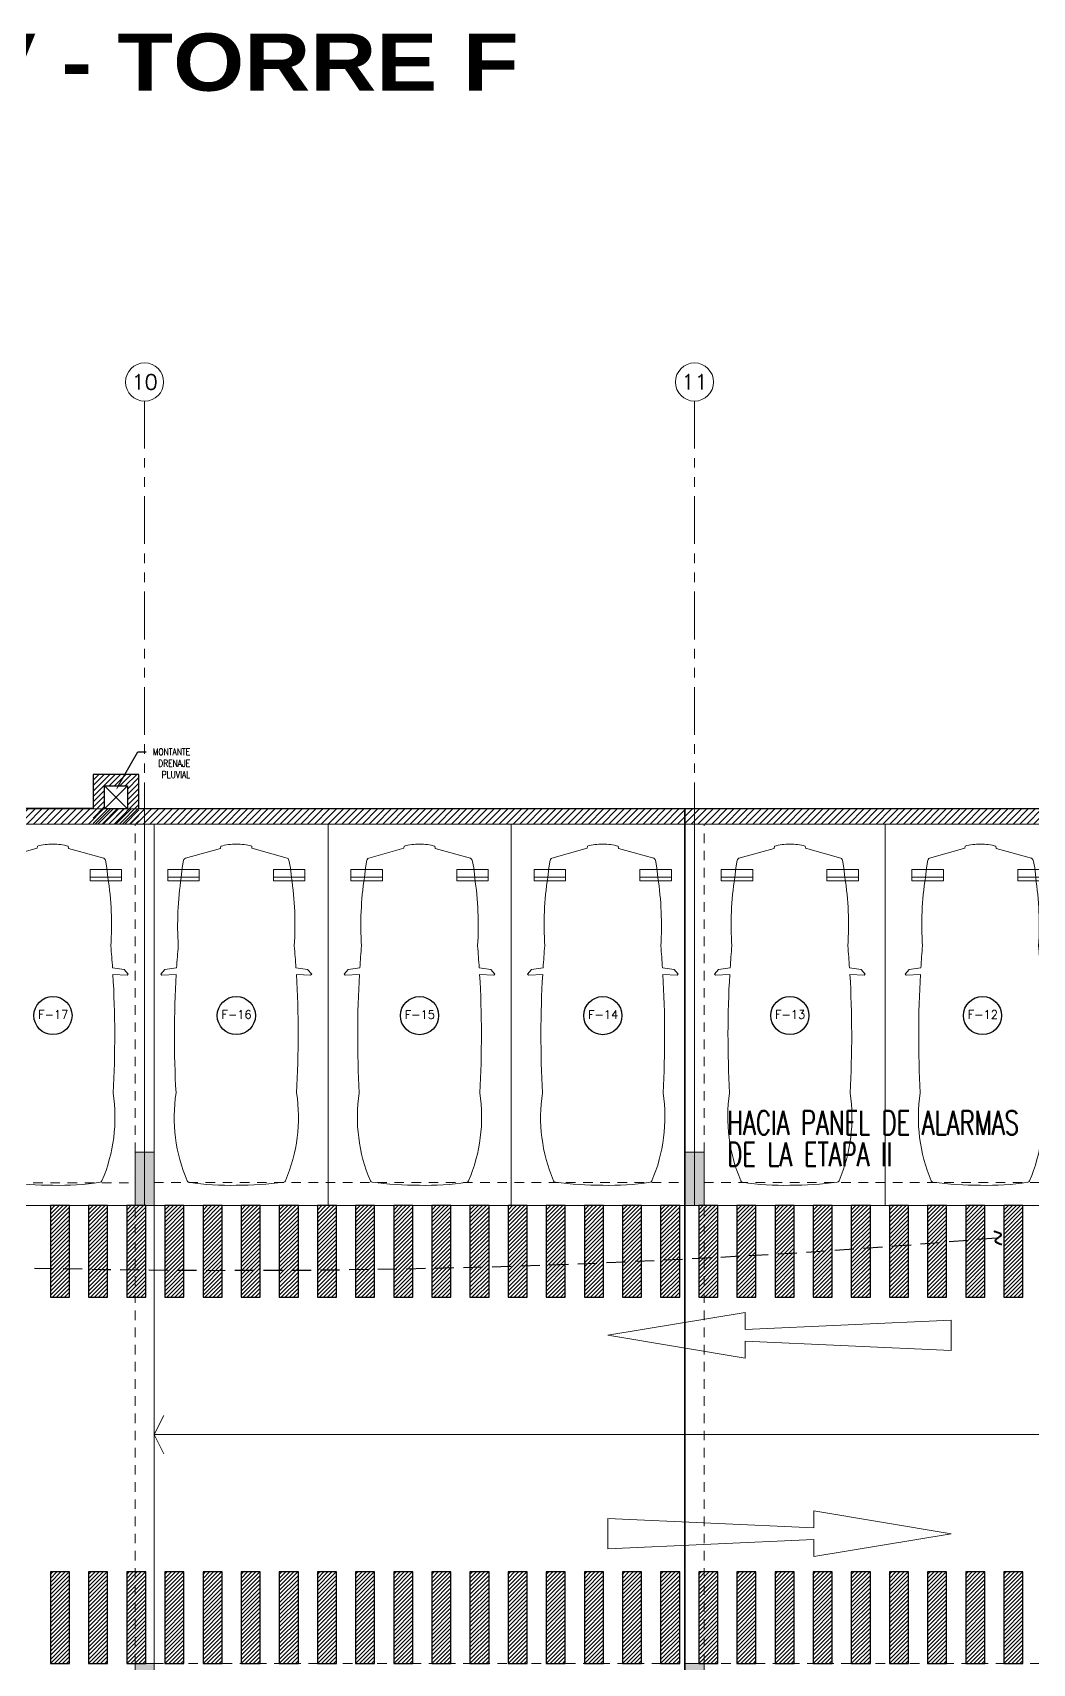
# Model space of a CAD drawing. Header units: millimetres. Extents: x 226317 to 226469, y 8188100 to 8188260.
# Drawn here: x 226401.59 to 226414.7, y 8188196.91 to 8188218.28 of the extents above; entities that cross this region are included whole.
import ezdxf
from ezdxf import colors
from ezdxf.entities.mleader import LeaderData, LeaderLine
from ezdxf.enums import TextEntityAlignment as Align
from ezdxf.math import Vec2, Vec3

# ---------------------------------------------------------------- set-up
doc = ezdxf.new("R2010")
doc.units = ezdxf.units.MM
for name, pattern in [('DASHED', [0.75, 0.5, -0.25]), ('HIDDEN2', [0.1875, 0.125, -0.0625]), ('IMPORT-RAYABARRA', [0.85, 0.3, -0.3, 0, -0.25]), ('PHANTOM', [2.5, 1.25, -0.25, 0.25, -0.25, 0.25, -0.25]), ('PHANTOM2', [1.25, 0.625, -0.125, 0.125, -0.125, 0.125, -0.125])]:
    doc.linetypes.add(name, pattern=pattern)
for name, color, linetype in [('A-COTAS INT', 8, 'Continuous'), ('A-EJES', 8, 'PHANTOM'), ('A-ESTRUCTURA-HATCH', 8, 'Continuous'), ('A-ESTRUCTURA-MUROS', 8, 'Continuous'), ('A-ESTRUCTURA-VIGAS', 8, 'HIDDEN2'), ('A-LINEAS', 8, 'Continuous'), ('A-MOBILIARIO', 8, 'Continuous'), ('A-NUMERO ESTAC', 8, 'Continuous'), ('A-PROYECCIONES', 8, 'HIDDEN2'), ('A-TEXTO-INDICACIONES', 8, 'Continuous'), ('CIRCULACION PEATONAL', 8, 'Continuous'), ('MQ.TUBERÍA PVC 20mmø', 3, 'IMPORT-RAYABARRA'), ('MURO CF 120', 8, 'Continuous'), ('MURO CF 60', 8, 'Continuous')]:
    doc.layers.add(name, color=color, linetype=linetype)
for name, color, linetype, lineweight in [('A-ESTRUCTURA-PLACAS', 8, 'Continuous', 35), ('A-MUROS', 8, 'Continuous', 30), ('MQ.CORTE', 8, 'Continuous', 40), ('MQ.TEXTO GENERAL', 8, 'Continuous', 40)]:
    doc.layers.add(name, color=color, linetype=linetype, lineweight=lineweight)
doc.layers.add('A-ETAPAS', color=8, linetype='Continuous', lineweight=35, plot=False)
doc.layers.add('A-ÁREA COMÚN', color=8, linetype='Continuous', plot=False)
doc.styles.add('MQTEXTO', font='romans.shx')
doc.styles.add('R160-75', font='ariblk.ttf', dxfattribs={"height": 0.6})
doc.styles.add('ROMANS', font='ROMANS.shx', dxfattribs={"oblique": 10})
doc.styles.add('TXT_COTAS', font='romans.shx', dxfattribs={"width": 0.8})
pattern_1 = [(45, (47.750368, 0), (-0.0265165, 0.0265165), [])]
pattern_2 = [(45, (48.250368, 0), (-0.0265165, 0.0265165), [])]
pattern_3 = [(45, (48.750368, 0), (-0.0265165, 0.0265165), [])]
pattern_4 = [(45, (49.250368, 0), (-0.0265165, 0.0265165), [])]
pattern_5 = [(45, (49.750368, 0), (-0.0265165, 0.0265165), [])]
pattern_6 = [(45, (50.250368, 0), (-0.0265165, 0.0265165), [])]
pattern_7 = [(45, (50.750368, 0), (-0.0265165, 0.0265165), [])]
pattern_8 = [(45, (51.250368, 0), (-0.0265165, 0.0265165), [])]
pattern_9 = [(45, (51.750368, 0), (-0.0265165, 0.0265165), [])]
pattern_10 = [(45, (52.250368, 0), (-0.0265165, 0.0265165), [])]
pattern_11 = [(45, (52.750368, 0), (-0.0265165, 0.0265165), [])]
pattern_12 = [(45, (53.250368, 0), (-0.0265165, 0.0265165), [])]
pattern_13 = [(45, (53.750368, 0), (-0.0265165, 0.0265165), [])]
pattern_14 = [(45, (54.250368, 0), (-0.0265165, 0.0265165), [])]
pattern_15 = [(45, (54.750368, 0), (-0.0265165, 0.0265165), [])]
pattern_16 = [(45, (55.250368, 0), (-0.0265165, 0.0265165), [])]
pattern_17 = [(45, (55.750368, 0), (-0.0265165, 0.0265165), [])]
pattern_18 = [(45, (56.250368, 0), (-0.0265165, 0.0265165), [])]
pattern_19 = [(45, (56.750368, 0), (-0.0265165, 0.0265165), [])]
pattern_20 = [(45, (57.250368, 0), (-0.0265165, 0.0265165), [])]
pattern_21 = [(45, (57.750368, 0), (-0.0265165, 0.0265165), [])]
pattern_22 = [(45, (58.250368, 0), (-0.0265165, 0.0265165), [])]
pattern_23 = [(45, (58.750368, 0), (-0.0265165, 0.0265165), [])]
pattern_24 = [(45, (59.250368, 0), (-0.0265165, 0.0265165), [])]
pattern_25 = [(45, (59.750368, 0), (-0.0265165, 0.0265165), [])]
pattern_26 = [(45, (60.250368, 0), (-0.0265165, 0.0265165), [])]

# ---------------------------------------------------------------- blocks, each defined once
blk = doc.blocks.new('CORTE 125')
at = {"layer": 'MQ.CORTE'}
blk.add_open_spline([(0.051, -0.094), (0.051, -0.094), (-0.136, -0.032), (0.142, 0.037), (-0.049, 0.079), (-0.049, 0.079), (-0.049, 0.079)], degree=3, knots=[0.0293121, 0.0293121, 0.0293121, 0.0293121, 0.116982, 0.3301937, 0.4310679, 0.4444302, 0.4444302, 0.4444302, 0.4444302], dxfattribs=at)
blk = doc.blocks.new('EST P1')
at = {"layer": 'A-ESTRUCTURA-HATCH', "lineweight": 0}
h = blk.add_hatch(dxfattribs=at)
h.set_pattern_fill('ANSI31', color=8, scale=0.02)
h.set_pattern_definition([(45, (-226392.07709, -8188203.05961), (-0.04490128060535, 0.04490128060535), [])])
h.paths.add_polyline_path([(-3.61, 5.05), (-3.61, 4.85), (-44.785, 4.85), (-44.785, -0.15), (-46.99, -0.15), (-46.99, -11.15), (-3.61, -11.15), (-3.61, -11.4), (-47.24, -11.4), (-47.24, 0.15), (-45.035, 0.15), (-45.035, 5.05)])
h.paths.add_polyline_path([(5.876, 4.85), (5.876, 5.05), (35.53, 5.05), (35.53, 4.85)])
h.paths.add_polyline_path([(47.915, 5.05), (35.58, 5.05), (35.58, 4.85), (47.915, 4.85)])
h.paths.add_polyline_path([(51.865, 4.85), (53.376, 4.85), (53.376, 5.05), (51.865, 5.05)])
edge = h.paths.add_edge_path()
edge.add_arc((63.301, -0.15), 9.7, 360, 540)
edge.add_line((53.601, -0.15), (53.801, -0.15))
edge.add_arc((63.301, -0.15), 9.5, 0.9047, 180, ccw=False)
edge.add_line((72.799, 0), (70.351, 0))
edge.add_line((70.351, 0), (70.351, -0.15))
edge.add_line((70.351, -0.15), (73.001, -0.15))
edge = h.paths.add_edge_path(flags=0)
edge.add_arc((63.301, -0.15), 3.3, 0.0009, 49.9947)
edge.add_line((65.422, 2.378), (65.422, -0.15))
edge.add_line((65.422, -0.15), (65.272, -0.15))
edge.add_line((65.272, -0.15), (65.272, 2.496))
edge.add_arc((63.301, -0.15), 3.3, 53.3166, 180)
edge.add_line((60.001, -0.15), (59.801, -0.15))
edge.add_arc((63.301, -0.15), 3.5, 2.4574, 179.9999, ccw=False)
edge.add_line((66.797, 0), (69.451, 0))
edge.add_line((69.451, 0), (69.451, -0.15))
edge.add_line((69.451, -0.15), (66.601, -0.15))
h.paths.add_polyline_path([(-3.56, -11.15), (35.53, -11.15), (35.53, -11.4), (-3.56, -11.4)])
h.paths.add_polyline_path([(35.58, -11.15), (71.88, -11.15), (71.88, -11.4), (35.58, -11.4)])
h = blk.add_hatch(color=8, dxfattribs=at)
h.dxf.hatch_style = 1
h.paths.add_polyline_path([(51.865, 5.05), (47.915, 5.05), (47.915, -0.15), (50.25, -0.15), (50.25, 0), (48.065, 0), (48.065, 2.05), (51.865, 2.05), (51.865, 2.2), (48.065, 2.2), (48.065, 4.85), (51.715, 4.85), (51.715, 3.2), (51.865, 3.2)])
h.paths.add_polyline_path([(1.925, -0.151), (-0.175, -0.151), (-0.175, 4.85), (-3.56, 4.85), (-3.56, 5.05), (3.775, 5.05), (3.775, 1.9), (3.625, 1.9), (3.625, 4.85), (-0.025, 4.85), (-0.025, 2.2), (1.925, 2.2), (1.925, 2.05), (-0.025, 2.05), (-0.025, 0), (1.925, -0.001)])
h.paths.add_polyline_path([(71.63, -6.15), (71.88, -6.15), (71.88, -6.85), (71.63, -6.85)])
h.paths.add_polyline_path([(64.42, -6.15), (64.67, -6.15), (64.67, -6.85), (64.42, -6.85)])
h.paths.add_polyline_path([(57.21, -6.15), (57.46, -6.15), (57.46, -6.85), (57.21, -6.85)])
h.paths.add_polyline_path([(50, -6.15), (50.25, -6.15), (50.25, -6.85), (50, -6.85)])
h.paths.add_polyline_path([(42.79, -6.15), (43.04, -6.15), (43.04, -6.85), (42.79, -6.85)])
h.paths.add_polyline_path([(42.79, 0.55), (43.04, 0.55), (43.04, -0.15), (42.79, -0.15)])
h.paths.add_polyline_path([(35.58, -6.15), (35.83, -6.15), (35.83, -6.85), (35.58, -6.85)])
h.paths.add_polyline_path([(35.58, 0.55), (35.83, 0.55), (35.83, -0.15), (35.58, -0.15)])
h.paths.add_polyline_path([(35.28, -6.15), (35.53, -6.15), (35.53, -6.85), (35.28, -6.85)])
h.paths.add_polyline_path([(35.28, 0.55), (35.53, 0.55), (35.53, -0.15), (35.28, -0.15)])
h.paths.add_polyline_path([(30.28, -6.15), (30.53, -6.15), (30.53, -6.85), (30.28, -6.85)])
h.paths.add_polyline_path([(30.28, 0.55), (30.53, 0.55), (30.53, -0.15), (30.28, -0.15)])
h.paths.add_polyline_path([(23.07, -6.15), (23.32, -6.15), (23.32, -6.85), (23.07, -6.85)])
h.paths.add_polyline_path([(23.07, 0.55), (23.32, 0.55), (23.32, -0.15), (23.07, -0.15)])
h.paths.add_polyline_path([(18.07, -6.15), (18.32, -6.15), (18.32, -6.85), (18.07, -6.85)])
h.paths.add_polyline_path([(18.07, 0.55), (18.32, 0.55), (18.32, -0.15), (18.07, -0.15)])
h.paths.add_polyline_path([(10.86, -6.15), (11.11, -6.15), (11.11, -6.85), (10.86, -6.85)])
h.paths.add_polyline_path([(10.86, 0.55), (11.11, 0.55), (11.11, -0.15), (10.86, -0.15)])
h.paths.add_polyline_path([(3.65, -6.15), (3.9, -6.15), (3.9, -6.85), (3.65, -6.85)])
h.paths.add_polyline_path([(3.6, 0.55), (3.9, 0.55), (3.9, -0.15), (3.6, -0.15)])
h.paths.add_polyline_path([(-3.56, -6.15), (-3.31, -6.15), (-3.31, -6.85), (-3.56, -6.85)])
h.paths.add_polyline_path([(-3.56, 0.55), (-3.31, 0.55), (-3.31, -0.15), (-3.56, -0.15)])
h.paths.add_polyline_path([(-3.86, -6.15), (-3.61, -6.15), (-3.61, -6.85), (-3.86, -6.85)])
h.paths.add_polyline_path([(-3.86, 0.55), (-3.61, 0.55), (-3.61, -0.15), (-3.86, -0.15)])
h.paths.add_polyline_path([(-11.07, -6.15), (-10.82, -6.15), (-10.82, -6.85), (-11.07, -6.85)])
h.paths.add_polyline_path([(-11.07, 0.55), (-10.82, 0.55), (-10.82, -0.15), (-11.07, -0.15)])
h.paths.add_polyline_path([(-18.28, -6.15), (-18.03, -6.15), (-18.03, -6.85), (-18.28, -6.85)])
h.paths.add_polyline_path([(-18.28, 0.55), (-18.03, 0.55), (-18.03, -0.15), (-18.28, -0.15)])
h.paths.add_polyline_path([(-25.49, -6.15), (-25.24, -6.15), (-25.24, -6.85), (-25.49, -6.85)])
h.paths.add_polyline_path([(-25.49, 0.55), (-25.24, 0.55), (-25.24, -0.15), (-25.49, -0.15)])
h.paths.add_polyline_path([(-32.7, -6.15), (-32.45, -6.15), (-32.45, -6.85), (-32.7, -6.85)])
h.paths.add_polyline_path([(-32.7, 0.55), (-32.45, 0.55), (-32.45, -0.15), (-32.7, -0.15)])
h.paths.add_polyline_path([(-39.91, -6.15), (-39.66, -6.15), (-39.66, -6.85), (-39.91, -6.85)])
h.paths.add_polyline_path([(-39.91, 0.55), (-39.66, 0.55), (-39.66, -0.15), (-39.91, -0.15)])
at = {"layer": 'A-ESTRUCTURA-MUROS', "color": 8, "lineweight": 0}
blk.add_lwpolyline([(5.876, 4.85), (5.876, 5.05), (35.53, 5.05), (35.53, 4.85), (5.876, 4.85)], close=True, dxfattribs=at)
at = {"layer": 'A-ESTRUCTURA-PLACAS', "color": 8, "lineweight": 0}
for points in [[(10.86, 0.55), (11.11, 0.55), (11.11, -0.15), (10.86, -0.15)], [(18.07, 0.55), (18.32, 0.55), (18.32, -0.15), (18.07, -0.15)], [(10.86, -6.15), (11.11, -6.15), (11.11, -6.85), (10.86, -6.85)], [(18.07, -6.15), (18.32, -6.15), (18.32, -6.85), (18.07, -6.85)]]:
    blk.add_lwpolyline(points, close=True, dxfattribs=at)
at = {"layer": 'A-ESTRUCTURA-VIGAS', "color": 8, "lineweight": 0}
for points in [[(10.86, 0.55), (10.86, 4.85)], [(11.11, 0.55), (11.11, 4.85)], [(18.07, 0.55), (18.07, 4.85)], [(18.32, 0.55), (18.32, 4.85)], [(3.901, 0.149), (10.86, 0.149)], [(11.11, 0.15), (18.07, 0.15)], [(18.32, 0.15), (23.07, 0.15)], [(3.901, -0.151), (10.86, -0.151)], [(10.86, -6.15), (10.86, -0.15)], [(11.11, -6.15), (11.11, -0.15)], [(11.11, -0.15), (18.07, -0.15)], [(18.07, -6.15), (18.07, -0.15)], [(18.32, -6.15), (18.32, -0.15)], [(18.32, -0.15), (23.07, -0.15)], [(11.11, -6.15), (18.07, -6.15)], [(18.32, -6.15), (23.07, -6.15)]]:
    blk.add_lwpolyline(points, dxfattribs=at)
blk = doc.blocks.new('*U21')
at = {"layer": 'CIRCULACION PEATONAL'}
h = blk.add_hatch(dxfattribs=at)
h.set_pattern_fill('ANSI31', color=256, scale=0.3)
h.set_pattern_definition(pattern_1)
h.paths.add_polyline_path([(48.047, 0.228), (47.797, 0.228), (47.797, -0.972), (48.047, -0.972)])
h = blk.add_hatch(dxfattribs=at)
h.set_pattern_fill('ANSI31', color=256, scale=0.3)
h.set_pattern_definition(pattern_2)
h.paths.add_polyline_path([(48.547, 0.228), (48.297, 0.228), (48.297, -0.972), (48.547, -0.972)])
h = blk.add_hatch(dxfattribs=at)
h.set_pattern_fill('ANSI31', color=256, scale=0.3)
h.set_pattern_definition(pattern_3)
h.paths.add_polyline_path([(49.047, 0.228), (48.797, 0.228), (48.797, -0.972), (49.047, -0.972)])
h = blk.add_hatch(dxfattribs=at)
h.set_pattern_fill('ANSI31', color=256, scale=0.3)
h.set_pattern_definition(pattern_4)
h.paths.add_polyline_path([(49.547, 0.228), (49.297, 0.228), (49.297, -0.972), (49.547, -0.972)])
h = blk.add_hatch(dxfattribs=at)
h.set_pattern_fill('ANSI31', color=256, scale=0.3)
h.set_pattern_definition(pattern_5)
h.paths.add_polyline_path([(50.047, 0.228), (49.797, 0.228), (49.797, -0.972), (50.047, -0.972)])
h = blk.add_hatch(dxfattribs=at)
h.set_pattern_fill('ANSI31', color=256, scale=0.3)
h.set_pattern_definition(pattern_6)
h.paths.add_polyline_path([(50.547, 0.228), (50.297, 0.228), (50.297, -0.972), (50.547, -0.972)])
h = blk.add_hatch(dxfattribs=at)
h.set_pattern_fill('ANSI31', color=256, scale=0.3)
h.set_pattern_definition(pattern_7)
h.paths.add_polyline_path([(51.047, 0.228), (50.797, 0.228), (50.797, -0.972), (51.047, -0.972)])
h = blk.add_hatch(dxfattribs=at)
h.set_pattern_fill('ANSI31', color=256, scale=0.3)
h.set_pattern_definition(pattern_8)
h.paths.add_polyline_path([(51.547, 0.228), (51.297, 0.228), (51.297, -0.972), (51.547, -0.972)])
h = blk.add_hatch(dxfattribs=at)
h.set_pattern_fill('ANSI31', color=256, scale=0.3)
h.set_pattern_definition(pattern_9)
h.paths.add_polyline_path([(52.047, 0.228), (51.797, 0.228), (51.797, -0.972), (52.047, -0.972)])
h = blk.add_hatch(dxfattribs=at)
h.set_pattern_fill('ANSI31', color=256, scale=0.3)
h.set_pattern_definition(pattern_10)
h.paths.add_polyline_path([(52.547, 0.228), (52.297, 0.228), (52.297, -0.972), (52.547, -0.972)])
h = blk.add_hatch(dxfattribs=at)
h.set_pattern_fill('ANSI31', color=256, scale=0.3)
h.set_pattern_definition(pattern_11)
h.paths.add_polyline_path([(53.047, 0.228), (52.797, 0.228), (52.797, -0.972), (53.047, -0.972)])
h = blk.add_hatch(dxfattribs=at)
h.set_pattern_fill('ANSI31', color=256, scale=0.3)
h.set_pattern_definition(pattern_12)
h.paths.add_polyline_path([(53.547, 0.228), (53.297, 0.228), (53.297, -0.972), (53.547, -0.972)])
h = blk.add_hatch(dxfattribs=at)
h.set_pattern_fill('ANSI31', color=256, scale=0.3)
h.set_pattern_definition(pattern_13)
h.paths.add_polyline_path([(54.047, 0.228), (53.797, 0.228), (53.797, -0.972), (54.047, -0.972)])
h = blk.add_hatch(dxfattribs=at)
h.set_pattern_fill('ANSI31', color=256, scale=0.3)
h.set_pattern_definition(pattern_14)
h.paths.add_polyline_path([(54.547, 0.228), (54.297, 0.228), (54.297, -0.972), (54.547, -0.972)])
h = blk.add_hatch(dxfattribs=at)
h.set_pattern_fill('ANSI31', color=256, scale=0.3)
h.set_pattern_definition(pattern_15)
h.paths.add_polyline_path([(55.047, 0.228), (54.797, 0.228), (54.797, -0.972), (55.047, -0.972)])
h = blk.add_hatch(dxfattribs=at)
h.set_pattern_fill('ANSI31', color=256, scale=0.3)
h.set_pattern_definition(pattern_16)
h.paths.add_polyline_path([(55.547, 0.228), (55.297, 0.228), (55.297, -0.972), (55.547, -0.972)])
h = blk.add_hatch(dxfattribs=at)
h.set_pattern_fill('ANSI31', color=256, scale=0.3)
h.set_pattern_definition(pattern_17)
h.paths.add_polyline_path([(56.047, 0.228), (55.797, 0.228), (55.797, -0.972), (56.047, -0.972)])
h = blk.add_hatch(dxfattribs=at)
h.set_pattern_fill('ANSI31', color=256, scale=0.3)
h.set_pattern_definition(pattern_18)
h.paths.add_polyline_path([(56.547, 0.228), (56.297, 0.228), (56.297, -0.972), (56.547, -0.972)])
h = blk.add_hatch(dxfattribs=at)
h.set_pattern_fill('ANSI31', color=256, scale=0.3)
h.set_pattern_definition(pattern_19)
h.paths.add_polyline_path([(57.047, 0.228), (56.797, 0.228), (56.797, -0.972), (57.047, -0.972)])
h = blk.add_hatch(dxfattribs=at)
h.set_pattern_fill('ANSI31', color=256, scale=0.3)
h.set_pattern_definition(pattern_20)
h.paths.add_polyline_path([(57.547, 0.228), (57.297, 0.228), (57.297, -0.972), (57.547, -0.972)])
h = blk.add_hatch(dxfattribs=at)
h.set_pattern_fill('ANSI31', color=256, scale=0.3)
h.set_pattern_definition(pattern_21)
h.paths.add_polyline_path([(58.047, 0.228), (57.797, 0.228), (57.797, -0.972), (58.047, -0.972)])
h = blk.add_hatch(dxfattribs=at)
h.set_pattern_fill('ANSI31', color=256, scale=0.3)
h.set_pattern_definition(pattern_22)
h.paths.add_polyline_path([(58.547, 0.228), (58.297, 0.228), (58.297, -0.972), (58.547, -0.972)])
h = blk.add_hatch(dxfattribs=at)
h.set_pattern_fill('ANSI31', color=256, scale=0.3)
h.set_pattern_definition(pattern_23)
h.paths.add_polyline_path([(59.047, 0.228), (58.797, 0.228), (58.797, -0.972), (59.047, -0.972)])
h = blk.add_hatch(dxfattribs=at)
h.set_pattern_fill('ANSI31', color=256, scale=0.3)
h.set_pattern_definition(pattern_24)
h.paths.add_polyline_path([(59.547, 0.228), (59.297, 0.228), (59.297, -0.972), (59.547, -0.972)])
h = blk.add_hatch(dxfattribs=at)
h.set_pattern_fill('ANSI31', color=256, scale=0.3)
h.set_pattern_definition(pattern_25)
h.paths.add_polyline_path([(60.047, 0.228), (59.797, 0.228), (59.797, -0.972), (60.047, -0.972)])
h = blk.add_hatch(dxfattribs=at)
h.set_pattern_fill('ANSI31', color=256, scale=0.3)
h.set_pattern_definition(pattern_26)
h.paths.add_polyline_path([(60.547, 0.228), (60.297, 0.228), (60.297, -0.972), (60.547, -0.972)])
for points in [[(47.797, -0.972), (48.047, -0.972), (48.047, 0.228), (47.797, 0.228)], [(48.297, -0.972), (48.547, -0.972), (48.547, 0.228), (48.297, 0.228)], [(48.797, -0.972), (49.047, -0.972), (49.047, 0.228), (48.797, 0.228)], [(49.297, -0.972), (49.547, -0.972), (49.547, 0.228), (49.297, 0.228)], [(49.797, -0.972), (50.047, -0.972), (50.047, 0.228), (49.797, 0.228)], [(50.297, -0.972), (50.547, -0.972), (50.547, 0.228), (50.297, 0.228)], [(50.797, -0.972), (51.047, -0.972), (51.047, 0.228), (50.797, 0.228)], [(51.297, -0.972), (51.547, -0.972), (51.547, 0.228), (51.297, 0.228)], [(51.797, -0.972), (52.047, -0.972), (52.047, 0.228), (51.797, 0.228)], [(52.297, -0.972), (52.547, -0.972), (52.547, 0.228), (52.297, 0.228)], [(52.797, -0.972), (53.047, -0.972), (53.047, 0.228), (52.797, 0.228)], [(53.297, -0.972), (53.547, -0.972), (53.547, 0.228), (53.297, 0.228)], [(53.797, -0.972), (54.047, -0.972), (54.047, 0.228), (53.797, 0.228)], [(54.297, -0.972), (54.547, -0.972), (54.547, 0.228), (54.297, 0.228)], [(54.797, -0.972), (55.047, -0.972), (55.047, 0.228), (54.797, 0.228)], [(55.297, -0.972), (55.547, -0.972), (55.547, 0.228), (55.297, 0.228)], [(55.797, -0.972), (56.047, -0.972), (56.047, 0.228), (55.797, 0.228)], [(56.297, -0.972), (56.547, -0.972), (56.547, 0.228), (56.297, 0.228)], [(56.797, -0.972), (57.047, -0.972), (57.047, 0.228), (56.797, 0.228)], [(57.297, -0.972), (57.547, -0.972), (57.547, 0.228), (57.297, 0.228)], [(57.797, -0.972), (58.047, -0.972), (58.047, 0.228), (57.797, 0.228)], [(58.297, -0.972), (58.547, -0.972), (58.547, 0.228), (58.297, 0.228)], [(58.797, -0.972), (59.047, -0.972), (59.047, 0.228), (58.797, 0.228)], [(59.297, -0.972), (59.547, -0.972), (59.547, 0.228), (59.297, 0.228)], [(59.797, -0.972), (60.047, -0.972), (60.047, 0.228), (59.797, 0.228)], [(60.297, -0.972), (60.547, -0.972), (60.547, 0.228), (60.297, 0.228)]]:
    blk.add_lwpolyline(points, close=True, dxfattribs=at)
blk = doc.blocks.new('*U22')
at = {"layer": 'CIRCULACION PEATONAL'}
h = blk.add_hatch(dxfattribs=at)
h.set_pattern_fill('ANSI31', color=256, scale=0.3)
h.set_pattern_definition(pattern_1)
h.paths.add_polyline_path([(48.047, 0.228), (47.797, 0.228), (47.797, -0.972), (48.047, -0.972)])
h = blk.add_hatch(dxfattribs=at)
h.set_pattern_fill('ANSI31', color=256, scale=0.3)
h.set_pattern_definition(pattern_2)
h.paths.add_polyline_path([(48.547, 0.228), (48.297, 0.228), (48.297, -0.972), (48.547, -0.972)])
h = blk.add_hatch(dxfattribs=at)
h.set_pattern_fill('ANSI31', color=256, scale=0.3)
h.set_pattern_definition(pattern_3)
h.paths.add_polyline_path([(49.047, 0.228), (48.797, 0.228), (48.797, -0.972), (49.047, -0.972)])
h = blk.add_hatch(dxfattribs=at)
h.set_pattern_fill('ANSI31', color=256, scale=0.3)
h.set_pattern_definition(pattern_4)
h.paths.add_polyline_path([(49.547, 0.228), (49.297, 0.228), (49.297, -0.972), (49.547, -0.972)])
h = blk.add_hatch(dxfattribs=at)
h.set_pattern_fill('ANSI31', color=256, scale=0.3)
h.set_pattern_definition(pattern_5)
h.paths.add_polyline_path([(50.047, 0.228), (49.797, 0.228), (49.797, -0.972), (50.047, -0.972)])
h = blk.add_hatch(dxfattribs=at)
h.set_pattern_fill('ANSI31', color=256, scale=0.3)
h.set_pattern_definition(pattern_6)
h.paths.add_polyline_path([(50.547, 0.228), (50.297, 0.228), (50.297, -0.972), (50.547, -0.972)])
h = blk.add_hatch(dxfattribs=at)
h.set_pattern_fill('ANSI31', color=256, scale=0.3)
h.set_pattern_definition(pattern_7)
h.paths.add_polyline_path([(51.047, 0.228), (50.797, 0.228), (50.797, -0.972), (51.047, -0.972)])
h = blk.add_hatch(dxfattribs=at)
h.set_pattern_fill('ANSI31', color=256, scale=0.3)
h.set_pattern_definition(pattern_8)
h.paths.add_polyline_path([(51.547, 0.228), (51.297, 0.228), (51.297, -0.972), (51.547, -0.972)])
h = blk.add_hatch(dxfattribs=at)
h.set_pattern_fill('ANSI31', color=256, scale=0.3)
h.set_pattern_definition(pattern_9)
h.paths.add_polyline_path([(52.047, 0.228), (51.797, 0.228), (51.797, -0.972), (52.047, -0.972)])
h = blk.add_hatch(dxfattribs=at)
h.set_pattern_fill('ANSI31', color=256, scale=0.3)
h.set_pattern_definition(pattern_10)
h.paths.add_polyline_path([(52.547, 0.228), (52.297, 0.228), (52.297, -0.972), (52.547, -0.972)])
h = blk.add_hatch(dxfattribs=at)
h.set_pattern_fill('ANSI31', color=256, scale=0.3)
h.set_pattern_definition(pattern_11)
h.paths.add_polyline_path([(53.047, 0.228), (52.797, 0.228), (52.797, -0.972), (53.047, -0.972)])
h = blk.add_hatch(dxfattribs=at)
h.set_pattern_fill('ANSI31', color=256, scale=0.3)
h.set_pattern_definition(pattern_12)
h.paths.add_polyline_path([(53.547, 0.228), (53.297, 0.228), (53.297, -0.972), (53.547, -0.972)])
h = blk.add_hatch(dxfattribs=at)
h.set_pattern_fill('ANSI31', color=256, scale=0.3)
h.set_pattern_definition(pattern_13)
h.paths.add_polyline_path([(54.047, 0.228), (53.797, 0.228), (53.797, -0.972), (54.047, -0.972)])
h = blk.add_hatch(dxfattribs=at)
h.set_pattern_fill('ANSI31', color=256, scale=0.3)
h.set_pattern_definition(pattern_14)
h.paths.add_polyline_path([(54.547, 0.228), (54.297, 0.228), (54.297, -0.972), (54.547, -0.972)])
h = blk.add_hatch(dxfattribs=at)
h.set_pattern_fill('ANSI31', color=256, scale=0.3)
h.set_pattern_definition(pattern_15)
h.paths.add_polyline_path([(55.047, 0.228), (54.797, 0.228), (54.797, -0.972), (55.047, -0.972)])
h = blk.add_hatch(dxfattribs=at)
h.set_pattern_fill('ANSI31', color=256, scale=0.3)
h.set_pattern_definition(pattern_16)
h.paths.add_polyline_path([(55.547, 0.228), (55.297, 0.228), (55.297, -0.972), (55.547, -0.972)])
h = blk.add_hatch(dxfattribs=at)
h.set_pattern_fill('ANSI31', color=256, scale=0.3)
h.set_pattern_definition(pattern_17)
h.paths.add_polyline_path([(56.047, 0.228), (55.797, 0.228), (55.797, -0.972), (56.047, -0.972)])
h = blk.add_hatch(dxfattribs=at)
h.set_pattern_fill('ANSI31', color=256, scale=0.3)
h.set_pattern_definition(pattern_18)
h.paths.add_polyline_path([(56.547, 0.228), (56.297, 0.228), (56.297, -0.972), (56.547, -0.972)])
h = blk.add_hatch(dxfattribs=at)
h.set_pattern_fill('ANSI31', color=256, scale=0.3)
h.set_pattern_definition(pattern_19)
h.paths.add_polyline_path([(57.047, 0.228), (56.797, 0.228), (56.797, -0.972), (57.047, -0.972)])
h = blk.add_hatch(dxfattribs=at)
h.set_pattern_fill('ANSI31', color=256, scale=0.3)
h.set_pattern_definition(pattern_20)
h.paths.add_polyline_path([(57.547, 0.228), (57.297, 0.228), (57.297, -0.972), (57.547, -0.972)])
h = blk.add_hatch(dxfattribs=at)
h.set_pattern_fill('ANSI31', color=256, scale=0.3)
h.set_pattern_definition(pattern_21)
h.paths.add_polyline_path([(58.047, 0.228), (57.797, 0.228), (57.797, -0.972), (58.047, -0.972)])
h = blk.add_hatch(dxfattribs=at)
h.set_pattern_fill('ANSI31', color=256, scale=0.3)
h.set_pattern_definition(pattern_22)
h.paths.add_polyline_path([(58.547, 0.228), (58.297, 0.228), (58.297, -0.972), (58.547, -0.972)])
h = blk.add_hatch(dxfattribs=at)
h.set_pattern_fill('ANSI31', color=256, scale=0.3)
h.set_pattern_definition(pattern_23)
h.paths.add_polyline_path([(59.047, 0.228), (58.797, 0.228), (58.797, -0.972), (59.047, -0.972)])
h = blk.add_hatch(dxfattribs=at)
h.set_pattern_fill('ANSI31', color=256, scale=0.3)
h.set_pattern_definition(pattern_24)
h.paths.add_polyline_path([(59.547, 0.228), (59.297, 0.228), (59.297, -0.972), (59.547, -0.972)])
h = blk.add_hatch(dxfattribs=at)
h.set_pattern_fill('ANSI31', color=256, scale=0.3)
h.set_pattern_definition(pattern_25)
h.paths.add_polyline_path([(60.047, 0.228), (59.797, 0.228), (59.797, -0.972), (60.047, -0.972)])
h = blk.add_hatch(dxfattribs=at)
h.set_pattern_fill('ANSI31', color=256, scale=0.3)
h.set_pattern_definition(pattern_26)
h.paths.add_polyline_path([(60.547, 0.228), (60.297, 0.228), (60.297, -0.972), (60.547, -0.972)])
for points in [[(47.797, -0.972), (48.047, -0.972), (48.047, 0.228), (47.797, 0.228)], [(48.297, -0.972), (48.547, -0.972), (48.547, 0.228), (48.297, 0.228)], [(48.797, -0.972), (49.047, -0.972), (49.047, 0.228), (48.797, 0.228)], [(49.297, -0.972), (49.547, -0.972), (49.547, 0.228), (49.297, 0.228)], [(49.797, -0.972), (50.047, -0.972), (50.047, 0.228), (49.797, 0.228)], [(50.297, -0.972), (50.547, -0.972), (50.547, 0.228), (50.297, 0.228)], [(50.797, -0.972), (51.047, -0.972), (51.047, 0.228), (50.797, 0.228)], [(51.297, -0.972), (51.547, -0.972), (51.547, 0.228), (51.297, 0.228)], [(51.797, -0.972), (52.047, -0.972), (52.047, 0.228), (51.797, 0.228)], [(52.297, -0.972), (52.547, -0.972), (52.547, 0.228), (52.297, 0.228)], [(52.797, -0.972), (53.047, -0.972), (53.047, 0.228), (52.797, 0.228)], [(53.297, -0.972), (53.547, -0.972), (53.547, 0.228), (53.297, 0.228)], [(53.797, -0.972), (54.047, -0.972), (54.047, 0.228), (53.797, 0.228)], [(54.297, -0.972), (54.547, -0.972), (54.547, 0.228), (54.297, 0.228)], [(54.797, -0.972), (55.047, -0.972), (55.047, 0.228), (54.797, 0.228)], [(55.297, -0.972), (55.547, -0.972), (55.547, 0.228), (55.297, 0.228)], [(55.797, -0.972), (56.047, -0.972), (56.047, 0.228), (55.797, 0.228)], [(56.297, -0.972), (56.547, -0.972), (56.547, 0.228), (56.297, 0.228)], [(56.797, -0.972), (57.047, -0.972), (57.047, 0.228), (56.797, 0.228)], [(57.297, -0.972), (57.547, -0.972), (57.547, 0.228), (57.297, 0.228)], [(57.797, -0.972), (58.047, -0.972), (58.047, 0.228), (57.797, 0.228)], [(58.297, -0.972), (58.547, -0.972), (58.547, 0.228), (58.297, 0.228)], [(58.797, -0.972), (59.047, -0.972), (59.047, 0.228), (58.797, 0.228)], [(59.297, -0.972), (59.547, -0.972), (59.547, 0.228), (59.297, 0.228)], [(59.797, -0.972), (60.047, -0.972), (60.047, 0.228), (59.797, 0.228)], [(60.297, -0.972), (60.547, -0.972), (60.547, 0.228), (60.297, 0.228)]]:
    blk.add_lwpolyline(points, close=True, dxfattribs=at)
blk = doc.blocks.new('MCF')
at = {"layer": 'MURO CF 60', "lineweight": 0}
h = blk.add_hatch(dxfattribs=at)
h.set_pattern_fill('_USER', color=8, scale=0.05, angle=45, pattern_type=0)
h.set_pattern_definition([(45, (1.79346, -0.002236), (-0.03535534, 0.03535534), [])])
h.paths.add_polyline_path([(-37.755, 5.5), (-37.155, 5.5), (-37.155, 4.85), (-37.755, 4.85)])
h.paths.add_polyline_path([(-37.305, 5.05), (-37.605, 5.05), (-37.605, 5.35), (-37.305, 5.35)], flags=16)
blk = doc.blocks.new('EJE')
at = {"linetype": 'Continuous'}
blk.add_circle((0, 0), 0.5, dxfattribs=at)
at = {"layer": 'A-TEXTO-INDICACIONES', "style": 'ROMANS'}
blk.add_attdef('EJE', text='', height=0.22, rotation=0, dxfattribs=at).set_placement((0.007, 0.028), align=Align.MIDDLE_CENTER)
blk = doc.blocks.new('numeración')
at = {"layer": 'A-NUMERO ESTAC', "color": 8, "lineweight": 0, "xscale": 0.5, "yscale": 0.5, "zscale": 0.5}
for p, values in [((-63.217, -7.21), {'EJE': 'F-17'}), ((-60.813, -7.21), {'EJE': 'F-16'}), ((-58.411, -7.211), {'EJE': 'F-15'}), ((-56.008, -7.211), {'EJE': 'F-14'}), ((-53.556, -7.21), {'EJE': 'F-13'}), ((-51.03, -7.21), {'EJE': 'F-12'})]:
    blk.add_blockref('EJE', p, dxfattribs=at).add_auto_attribs(values)
blk = doc.blocks.new('EJES 1P')
at = {"layer": 'A-EJES', "color": 8, "linetype": 'PHANTOM2', "lineweight": 0}
for points in [[(55.994, 5.345), (55.994, -4.158)], [(63.204, 5.345), (63.204, -4.158)]]:
    blk.add_lwpolyline(points, dxfattribs=at)
at = {"layer": 'A-EJES', "color": 8, "linetype": 'Continuous', "lineweight": 0}
for centre in [(55.994, 5.592), (63.204, 5.592)]:
    blk.add_circle(centre, 0.25, dxfattribs=at)
at = {"layer": 'A-EJES', "color": 8, "linetype": 'Continuous', "lineweight": 0, "style": 'ROMANS'}
for s, p in [('10', (55.994, 5.592)), ('11', (63.204, 5.592))]:
    blk.add_text(s, height=0.2, dxfattribs=at).set_placement(p, align=Align.MIDDLE_CENTER)
blk = doc.blocks.new('*U64')
at = {"color": 8, "lineweight": 0, "ltscale": 0.5}
for p, q in [((0.35, 4.302), (0.763, 4.302)), ((2.15, 4.302), (1.737, 4.302))]:
    blk.add_line(p, q, dxfattribs=at)
for points in [[(0, 0), (2.5, 0), (2.5, 5), (0, 5)], [(0.35, 4.405), (0.35, 4.255), (0.763, 4.255), (0.763, 4.405)], [(1.737, 4.405), (1.737, 4.255), (2.15, 4.255), (2.15, 4.405)]]:
    blk.add_lwpolyline(points, close=True, dxfattribs=at)
blk.add_lwpolyline([(2.038, 3.029), (2.225, 3.018), (2.239, 3.033), (2.186, 3.092), (2.032, 3.115, 0.005253), (2.011, 3.403, 0.053235), (1.973, 4.298), (1.96, 4.424), (1.941, 4.525), (1.936, 4.535, 0.218656), (1.917, 4.551), (1.456, 4.68), (1.452, 4.708, 0.091554), (1.25, 4.734, 0.09162), (1.048, 4.709), (1.044, 4.682), (0.583, 4.552, 0.218656), (0.564, 4.536), (0.559, 4.527), (0.54, 4.425), (0.527, 4.3, 0.053235), (0.489, 3.404, 0.005253), (0.468, 3.116), (0.314, 3.093), (0.261, 3.034), (0.275, 3.019), (0.462, 3.03, 0.028265), (0.46, 1.476, 0.139924), (0.605, 0.325, 0.272148), (0.629, 0.306, 0.035353), (1.25, 0.266, 0.045639), (1.869, 0.305, 0.272148), (1.893, 0.324, 0.139889), (2.04, 1.475, 0.028265)], format="xyb", close=True, dxfattribs=at)
blk = doc.blocks.new('*U62')
at = {"color": 8, "lineweight": 0, "ltscale": 0.5}
for p, q in [((0.35, 4.302), (0.763, 4.302)), ((2.15, 4.302), (1.737, 4.302))]:
    blk.add_line(p, q, dxfattribs=at)
for points in [[(0, 0), (2.5, 0), (2.5, 5), (0, 5)], [(0.35, 4.405), (0.35, 4.255), (0.763, 4.255), (0.763, 4.405)], [(1.737, 4.405), (1.737, 4.255), (2.15, 4.255), (2.15, 4.405)]]:
    blk.add_lwpolyline(points, close=True, dxfattribs=at)
blk.add_lwpolyline([(2.038, 3.029), (2.225, 3.018), (2.239, 3.033), (2.186, 3.092), (2.032, 3.115, 0.005253), (2.011, 3.403, 0.053235), (1.973, 4.298), (1.96, 4.424), (1.941, 4.525), (1.936, 4.535, 0.218656), (1.917, 4.551), (1.456, 4.68), (1.452, 4.708, 0.091554), (1.25, 4.734, 0.09162), (1.048, 4.709), (1.044, 4.682), (0.583, 4.552, 0.218656), (0.564, 4.536), (0.559, 4.527), (0.54, 4.425), (0.527, 4.3, 0.053235), (0.489, 3.404, 0.005253), (0.468, 3.116), (0.314, 3.093), (0.261, 3.034), (0.275, 3.019), (0.462, 3.03, 0.028265), (0.46, 1.476, 0.139924), (0.605, 0.325, 0.272148), (0.629, 0.306, 0.035353), (1.25, 0.266, 0.045639), (1.869, 0.305, 0.272148), (1.893, 0.324, 0.139889), (2.04, 1.475, 0.028265)], format="xyb", close=True, dxfattribs=at)
blk = doc.blocks.new('*U60')
at = {"color": 8, "lineweight": 0, "ltscale": 0.5}
for p, q in [((0.3, 4.302), (0.713, 4.302)), ((2.1, 4.302), (1.687, 4.302))]:
    blk.add_line(p, q, dxfattribs=at)
for points in [[(0, 0), (2.4, 0), (2.4, 5), (0, 5)], [(0.3, 4.405), (0.3, 4.255), (0.713, 4.255), (0.713, 4.405)], [(1.687, 4.405), (1.687, 4.255), (2.1, 4.255), (2.1, 4.405)]]:
    blk.add_lwpolyline(points, close=True, dxfattribs=at)
blk.add_lwpolyline([(1.988, 3.029), (2.175, 3.018), (2.189, 3.033), (2.136, 3.092), (1.982, 3.115, 0.005253), (1.961, 3.403, 0.053235), (1.923, 4.298), (1.91, 4.424), (1.891, 4.525), (1.886, 4.535, 0.218656), (1.867, 4.551), (1.406, 4.68), (1.402, 4.708, 0.091554), (1.2, 4.734, 0.09162), (0.998, 4.709), (0.994, 4.682), (0.533, 4.552, 0.218656), (0.514, 4.536), (0.509, 4.527), (0.49, 4.425), (0.477, 4.3, 0.053235), (0.439, 3.404, 0.005253), (0.418, 3.116), (0.264, 3.093), (0.211, 3.034), (0.225, 3.019), (0.412, 3.03, 0.028265), (0.41, 1.476, 0.139924), (0.555, 0.325, 0.272148), (0.579, 0.306, 0.035353), (1.2, 0.266, 0.045639), (1.819, 0.305, 0.272148), (1.843, 0.324, 0.139889), (1.99, 1.475, 0.028265)], format="xyb", close=True, dxfattribs=at)
blk = doc.blocks.new('*U61')
at = {"color": 8, "lineweight": 0, "ltscale": 0.5}
for p, q in [((0.302, 4.302), (0.715, 4.302)), ((2.102, 4.302), (1.69, 4.302))]:
    blk.add_line(p, q, dxfattribs=at)
for points in [[(0, 0), (2.405, 0), (2.405, 5), (0, 5)], [(0.302, 4.405), (0.302, 4.255), (0.715, 4.255), (0.715, 4.405)], [(1.69, 4.405), (1.69, 4.255), (2.102, 4.255), (2.102, 4.405)]]:
    blk.add_lwpolyline(points, close=True, dxfattribs=at)
blk.add_lwpolyline([(1.99, 3.029), (2.177, 3.018), (2.191, 3.033), (2.138, 3.092), (1.985, 3.115, 0.005253), (1.963, 3.403, 0.053235), (1.925, 4.298), (1.912, 4.424), (1.893, 4.525), (1.889, 4.535, 0.218656), (1.87, 4.551), (1.408, 4.68), (1.405, 4.708, 0.091554), (1.203, 4.734, 0.09162), (1, 4.709), (0.997, 4.682), (0.535, 4.552, 0.218656), (0.516, 4.536), (0.512, 4.527), (0.493, 4.425), (0.48, 4.3, 0.053235), (0.442, 3.404, 0.005253), (0.42, 3.116), (0.267, 3.093), (0.214, 3.034), (0.228, 3.019), (0.415, 3.03, 0.028265), (0.412, 1.476, 0.139924), (0.557, 0.325, 0.272148), (0.581, 0.306, 0.035353), (1.203, 0.266, 0.045639), (1.822, 0.305, 0.272148), (1.846, 0.324, 0.139889), (1.993, 1.475, 0.028265)], format="xyb", close=True, dxfattribs=at)
blk = doc.blocks.new('PO_GUARDIA CIVIL ESQ FAISANES_PLANTAS_Sotanos_REVA_2022.01.24 - copia$0$XREF_SOTANOS - ETAPA 1-2020.06.26$0$frr')
at = {"color": 8, "lineweight": 0}
blk.add_lwpolyline([(-0.2, -4.5), (0.2, -4.5), (0.075, -1.8), (0.3, -1.8), (0, 0), (-0.3, -1.8), (-0.075, -1.8)], close=True, dxfattribs=at)
blk = doc.blocks.new('TEXTOSSS')
at = {"transparency": 33554483}
for p, rotation in [((-58.672, -0.2), 90), ((-54.172, -2.8), 270)]:
    blk.add_blockref('PO_GUARDIA CIVIL ESQ FAISANES_PLANTAS_Sotanos_REVA_2022.01.24 - copia$0$XREF_SOTANOS - ETAPA 1-2020.06.26$0$frr', p, dxfattribs=dict(at, rotation=rotation))
at = {"layer": 'A-TEXTO-INDICACIONES', "color": 8, "lineweight": 0}
ml = blk.add_multileader_mtext('Standard', dxfattribs=at)
ml.set_content('MONTANTE DRENAJE PLUVIAL', color=8, style='TXT_COTAS')
ml.set_leader_properties(color=7)
ml.build(insert=Vec2(0, 0))
ml.multileader.update_dxf_attribs({"dogleg_length": 0.11, "arrow_head_size": 0.07})
ctx = ml.context
ctx.base_point, ctx.char_height, ctx.arrow_head_size, ctx.landing_gap_size, ctx.plane_origin = Vec3(-64.724, 7.446), 0.09, 0.07, 0.05, Vec3(-64.299, 6.66)
ctx.text_align_type = 2
notes = []
notes.append((ctx, [(0, (1, 1, 0), (-64.834, 7.446), (1, 0), 0.11, [(0, [(-65.122, 6.945)], 0, [])])]))
ctx.mtext.insert, ctx.mtext.width, ctx.mtext.alignment, ctx.mtext.flow_direction = Vec3(-64.149, 7.491), 0.83507, 3, 5
for ctx, leaders in notes:
    for number, flags, end, landing, length, lines in leaders:
        leader = LeaderData()
        leader.index, (leader.has_last_leader_line, leader.has_dogleg_vector, leader.attachment_direction) = number, flags
        leader.last_leader_point, leader.dogleg_vector, leader.dogleg_length = Vec3(end), Vec3(landing), length
        for number, points, colour, breaks in lines:
            line = LeaderLine()
            line.index, line.vertices, line.color, line.breaks = number, Vec3.list(points), colors.encode_raw_color(colour), breaks
            leader.lines.append(line)
        ctx.leaders.append(leader)
blk = doc.blocks.new('arq. estac.')
at = {"color": 8, "lineweight": 0}
for p, q in [((226697.959, 8188213.054), (226698.259, 8188212.754)), ((226698.259, 8188213.054), (226697.959, 8188212.754)), ((226698.609, 8188204.554), (226730.289, 8188204.554))]:
    blk.add_line(p, q, dxfattribs=at)
blk.add_lwpolyline([(226698.736, 8188204.302), (226698.609, 8188204.554), (226698.736, 8188204.802)], dxfattribs=at)
blk.add_lwpolyline([(226698.736, 8188204.302), (226698.609, 8188204.554), (226698.736, 8188204.802)], dxfattribs=at)
at = {"layer": 'A-LINEAS', "color": 8, "lineweight": 0}
blk.add_lwpolyline([(226698.609, 8188212.554), (226698.609, 8188196.554), (226730.289, 8188196.554), (226730.289, 8188212.554)], close=True, dxfattribs=at)
at = {"layer": 'A-MUROS', "color": 8, "lineweight": 0}
for p, q in [((226697.809, 8188212.754), (226668.075, 8188212.754)), ((226735.414, 8188212.554), (226691.274, 8188212.554)), ((226716.275, 8188212.754), (226698.409, 8188212.754))]:
    blk.add_line(p, q, dxfattribs=at)
blk.add_lwpolyline([(226697.809, 8188212.754), (226697.809, 8188213.204), (226698.409, 8188213.204), (226698.409, 8188212.754)], dxfattribs=at)
for points in [[(226697.959, 8188212.754), (226697.959, 8188213.054), (226698.259, 8188213.054), (226698.259, 8188212.754)], [(226698.359, 8188207.554), (226698.609, 8188207.554), (226698.609, 8188208.254), (226698.359, 8188208.254)], [(226705.819, 8188207.554), (226705.569, 8188207.554), (226705.569, 8188208.254), (226705.819, 8188208.254)]]:
    blk.add_lwpolyline(points, close=True, dxfattribs=at)
at = {"layer": 'A-ÁREA COMÚN'}
for points in [[(226705.569, 8188196.304), (226723.029, 8188196.305), (226723.029, 8188212.754), (226720.225, 8188212.754), (226720.225, 8188213.604), (226716.275, 8188213.604), (226716.275, 8188212.755), (226705.569, 8188212.754)], [(226705.569, 8188212.754), (226698.409, 8188212.754), (226698.409, 8188213.204), (226697.809, 8188213.204), (226697.809, 8188212.755), (226683.939, 8188212.755), (226683.939, 8188196.304), (226705.569, 8188196.304)], [(226697.959, 8188213.054), (226698.259, 8188213.054), (226698.259, 8188212.754), (226697.959, 8188212.754)]]:
    blk.add_lwpolyline(points, close=True, dxfattribs=at)
at = {"color": 8, "lineweight": 0}
blk.add_blockref('EST P1', (226687.499, 8188207.704), dxfattribs=at)
at = {"rotation": 180}
for name, p in [('*U22', (226757.797, 8188206.581)), ('*U21', (226757.797, 8188201.781))]:
    blk.add_blockref(name, p, dxfattribs=at)
at = {"transparency": 33554483}
for p, rotation in [((226704.559, 8188205.854), 90), ((226709.059, 8188203.254), 270)]:
    blk.add_blockref('PO_GUARDIA CIVIL ESQ FAISANES_PLANTAS_Sotanos_REVA_2022.01.24 - copia$0$XREF_SOTANOS - ETAPA 1-2020.06.26$0$frr', p, dxfattribs=dict(at, rotation=rotation))
at = {"layer": 'A-COTAS INT'}
blk.add_blockref('TEXTOSSS', (226763.231, 8188206.054), dxfattribs=at)
at = {"layer": 'A-ETAPAS'}
blk.add_blockref('numeración', (226760.5, 8188217.254), dxfattribs=at)
at = {"layer": 'A-MOBILIARIO', "rotation": 7.056432374225115e-07}
for name, p in [('*U61', (226696.079, 8188207.554)), ('*U60', (226700.889, 8188207.554)), ('*U61', (226703.289, 8188207.554)), ('*U64', (226708.194, 8188207.554))]:
    blk.add_blockref(name, p, dxfattribs=at)
at = {"layer": 'A-MOBILIARIO', "xscale": -1, "rotation": 359.9999992943568}
for name, p in [('*U61', (226700.889, 8188207.554)), ('*U62', (226708.194, 8188207.554))]:
    blk.add_blockref(name, p, dxfattribs=at)
at = {"layer": 'A-PROYECCIONES'}
blk.add_blockref('EJES 1P', (226642.49, 8188212.754), dxfattribs=at)
at = {"layer": 'MURO CF 120'}
blk.add_blockref('MCF', (226735.564, 8188207.704), dxfattribs=at)
at = {"layer": 'A-ETAPAS', "color": 1, "lineweight": 0, "style": 'R160-75'}
blk.add_text('ETAPA IV - TORRE F', height=0.75, dxfattribs=at).set_placement((226697.459, 8188222.163), align=Align.CENTER)

msp = doc.modelspace()

# ---------------------------------------------------------------- block references
msp.add_blockref('arq. estac.', (-295.422, -4.646))

# ---------------------------------------------------------------- next in the draw order: linework, layer by layer
at = {"layer": 'MQ.TUBERÍA PVC 20mmø', "linetype": 'DASHED', "ltscale": 0.5}
msp.add_arc((226404.259, 8188318.64), 116.582, 264.64797, 274.91721, dxfattribs=at)

# ---------------------------------------------------------------- next in the draw order: block references
at = {"layer": 'MQ.CORTE'}
msp.add_blockref('CORTE 125', (226414.252, 8188202.487), dxfattribs=at)

# ---------------------------------------------------------------- next in the draw order: texts
at = {"layer": 'MQ.TEXTO GENERAL', "color": 7, "style": 'MQTEXTO', "width": 0.7}
msp.add_text('HACIA PANEL DE ALARMAS', height=0.3125, rotation=360, dxfattribs=at).set_placement((226410.702, 8188203.993), align=Align.MIDDLE_LEFT)
msp.add_text('DE LA ETAPA II', height=0.3125, dxfattribs=at).set_placement((226410.702, 8188203.58), align=Align.MIDDLE_LEFT)

doc.saveas('drawing.dxf')
